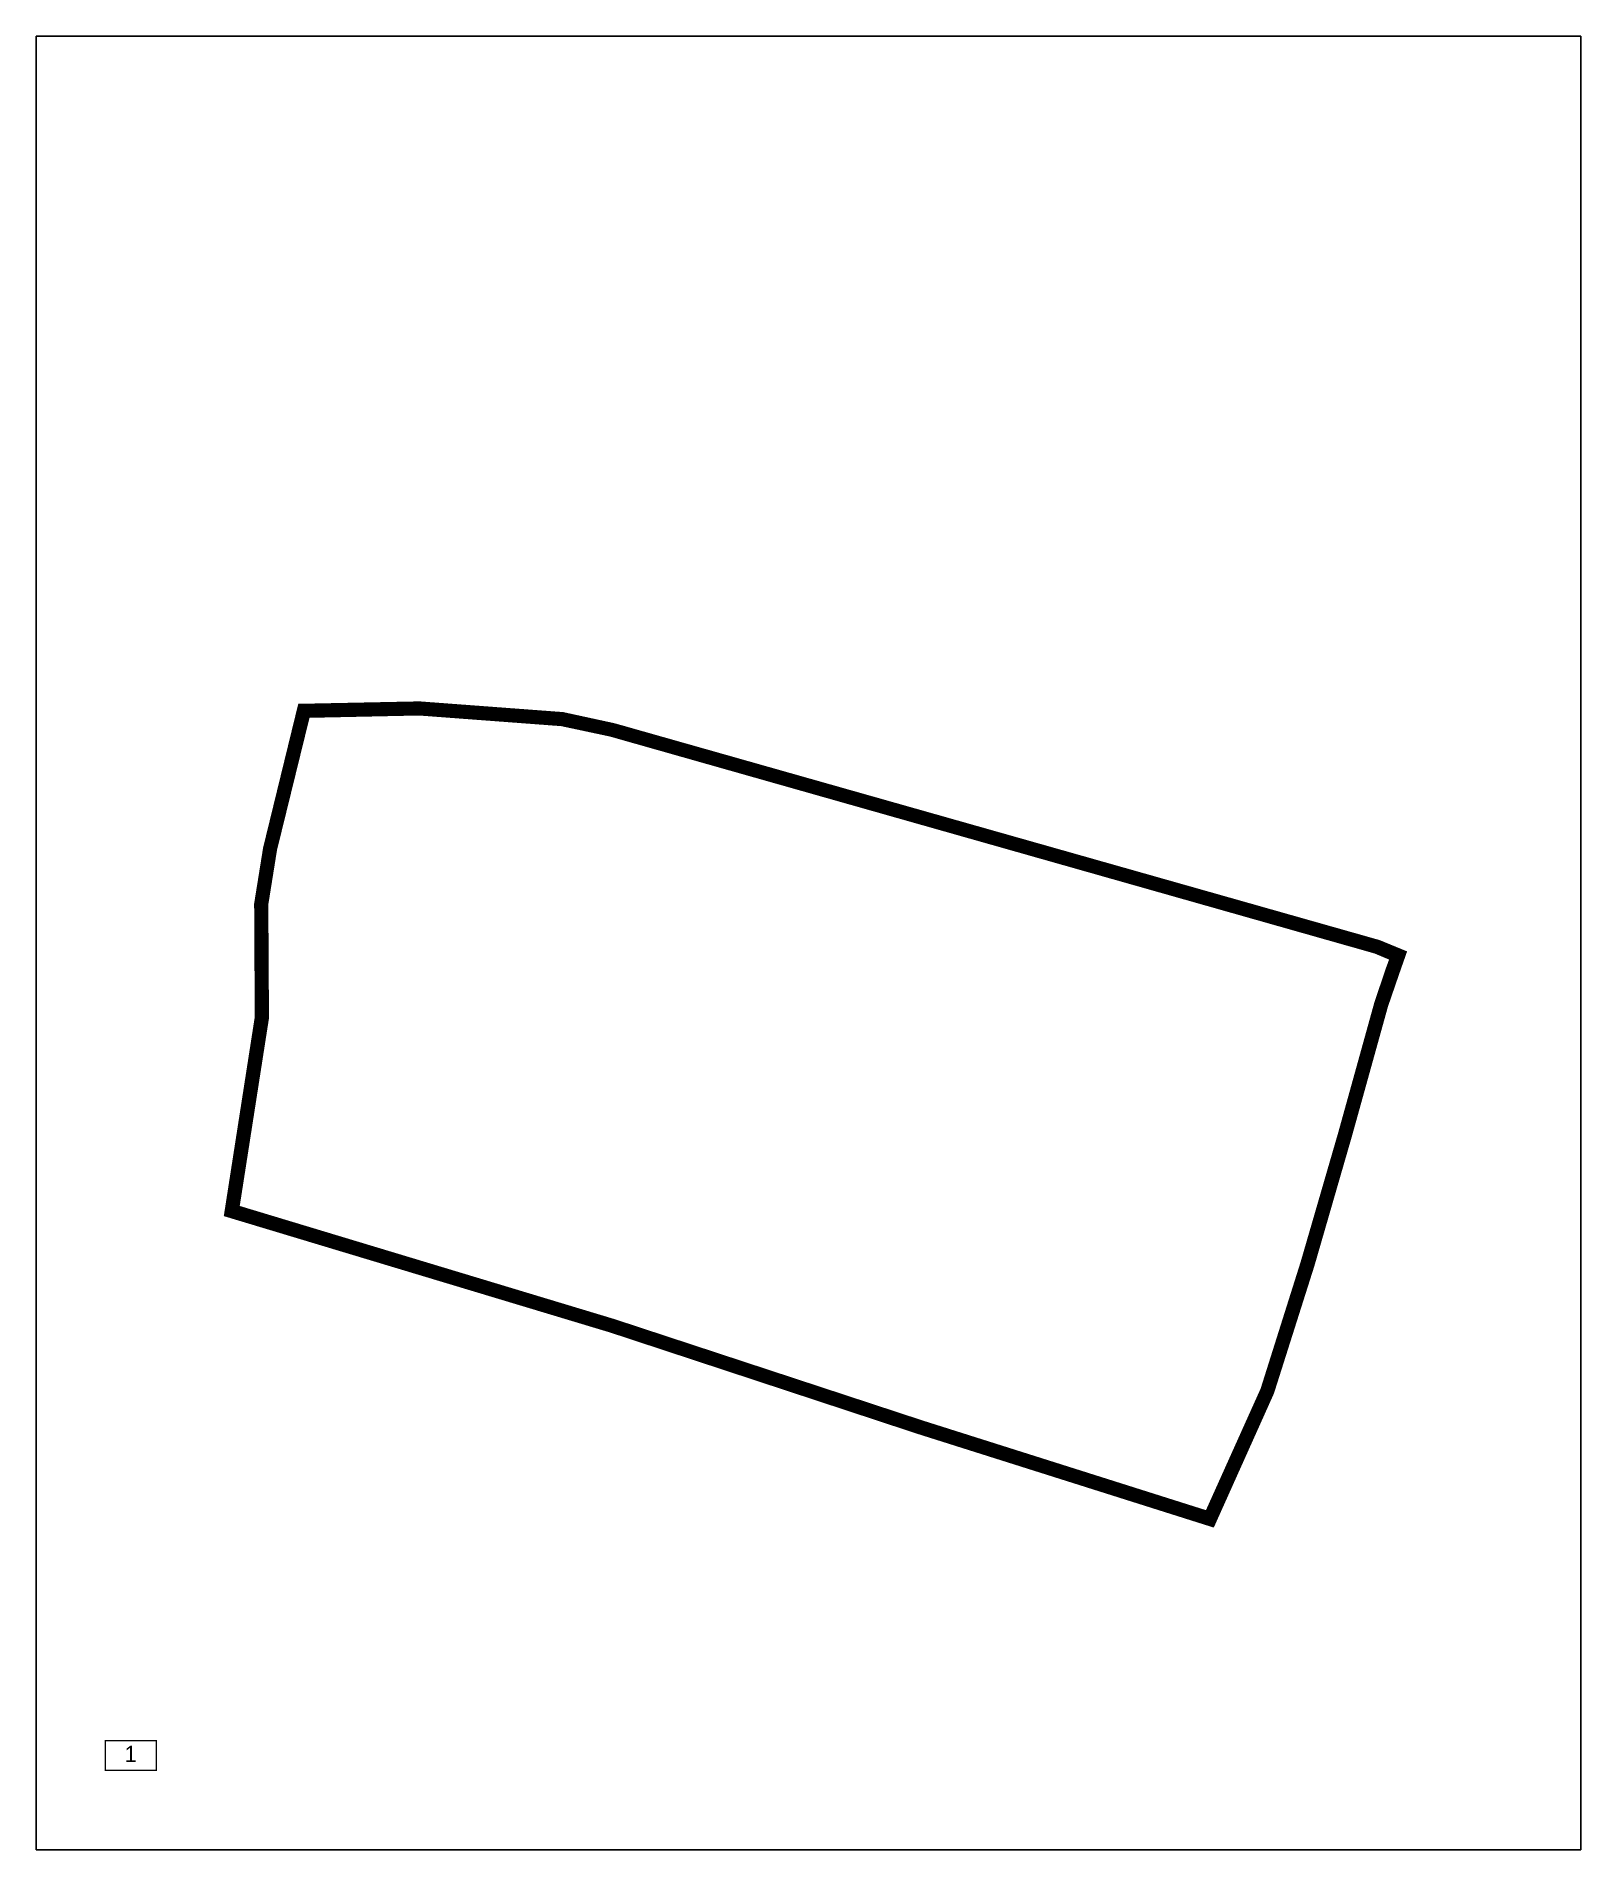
# Model space of a CAD drawing. Extents: x 220275 to 220505, y 628452 to 628722.
import ezdxf
from ezdxf.enums import TextEntityAlignment as Align

# ---------------------------------------------------------------- set-up
doc = ezdxf.new("R2010")
doc.units = 0
doc.header["$LTSCALE"] = 0.8
for name, color, linetype in [('hadpasa', 255, 'Continuous'), ('pgvul1', 253, 'Continuous'), ('pgvul2', 152, 'Continuous')]:
    doc.layers.add(name, color=color, linetype=linetype)
doc.styles.add('style1', font='hebtxt')

# ---------------------------------------------------------------- blocks, each defined once
blk = doc.blocks.new('hadpasa')
at = {"layer": 'hadpasa', "const_width": 0.25}
blk.add_lwpolyline([(-4.82, -2.88), (-4.82, 2.64), (4.65, 2.64), (4.65, -2.88)], close=True, dxfattribs=at)
at = {"style": 'style1'}
blk.add_attdef('PAGE', text='', height=3, dxfattribs=at).set_placement((-0.11, -1.34), align=Align.CENTER)
at = {"style": 'style1', "flags": 1}
for tag, p in [('SIZE', (-1.63, -4.27)), ('SCALE', (-1.59, -5.2)), ('PAGES', (-1.57, -6.31))]:
    blk.add_attdef(tag, p, '', height=0.75, dxfattribs=at)

msp = doc.modelspace()

# ---------------------------------------------------------------- linework, layer by layer
at = {"layer": 'hadpasa'}
msp.add_lwpolyline([(220274.89, 628452.47), (220504.89, 628452.47), (220504.89, 628722.47), (220274.89, 628722.47)], close=True, dxfattribs=at)
at = {"layer": 'pgvul1'}
msp.add_lwpolyline([(220475.99, 628583.59), (220476.52, 628585.08), (220474.3, 628586.01), (220360.54, 628618.24), (220353.09, 628619.86), (220331.91, 628621.44), (220315.49, 628621.1), (220310.64, 628601.28), (220309.34, 628593.19), (220309.43, 628576.28), (220305.06, 628548.21), (220360.97, 628531.38), (220406.84, 628516.25), (220449.16, 628502.88), (220457.34, 628521.11), (220463.31, 628539.95), (220468.9, 628559.25), (220474.28, 628578.58)], close=True, dxfattribs=at)
at = {"layer": 'pgvul2', "const_width": 2}
msp.add_lwpolyline([(220476.94, 628583.26), (220477.78, 628585.65), (220474.62, 628586.95), (220360.78, 628619.21), (220353.23, 628620.85), (220331.94, 628622.44), (220314.7, 628622.09), (220309.66, 628601.48), (220308.34, 628593.27), (220308.43, 628576.36), (220303.94, 628547.51), (220360.67, 628530.42), (220406.54, 628515.3), (220449.7, 628501.65), (220458.27, 628520.75), (220464.27, 628539.66), (220469.86, 628558.97), (220475.23, 628578.29)], close=True, dxfattribs=at)

# ---------------------------------------------------------------- block references
at = {"layer": 'hadpasa', "xscale": 0.8, "yscale": 0.8, "zscale": 0.8}
msp.add_blockref('hadpasa', (220289.04, 628466.61), dxfattribs=at).add_auto_attribs({'PAGE': '1'})

doc.saveas('drawing.dxf')
